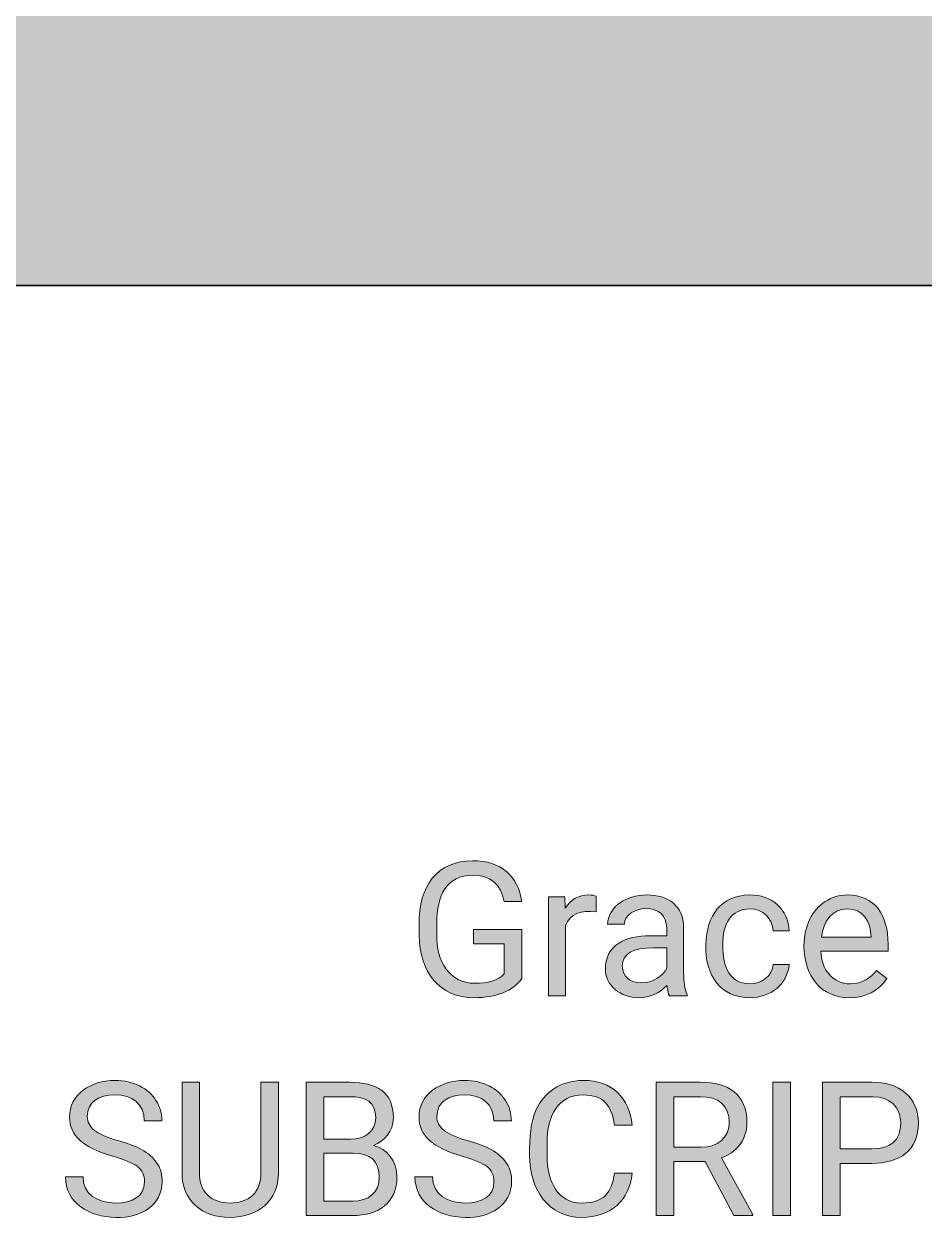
# Model space of a CAD drawing. Extents: x 3 to 1760, y 20 to 1040.
# Drawn here: x 1267.1 to 1341.8, y 667.6 to 766.7 of the extents above; entities that cross this region are included whole.
import ezdxf

# ---------------------------------------------------------------- set-up
doc = ezdxf.new("R2010")
doc.units = 0
doc.header["$MEASUREMENT"] = 0
doc.layers.add('Layer 1', color=7, linetype='Continuous', lineweight=0)

# ---------------------------------------------------------------- blocks, each defined once
blk = doc.blocks.new('Block_50')
at = {"layer": 'Layer 1', "true_color": 0x202124, "transparency": 33554687}
h = blk.add_hatch(color=250, dxfattribs=at)
h.dxf.hatch_style = 2
edge = h.paths.add_edge_path()
edge.add_spline(control_points=[(1304.532, 687.071), (1305.633, 687.071), (1306.453, 687.291), (1306.985, 687.868), (1306.985, 687.868), (1306.985, 690.352), (1306.985, 690.352), (1306.985, 690.352), (1304.425, 690.352), (1304.425, 690.352), (1304.425, 690.352), (1304.425, 691.537), (1304.425, 691.537), (1304.425, 691.537), (1308.436, 691.537), (1308.436, 691.537), (1308.436, 691.537), (1308.436, 687.481), (1308.436, 687.481), (1307.707, 686.417), (1306.309, 685.878), (1304.524, 685.878), (1301.532, 685.878), (1299.982, 687.997), (1299.914, 691.028), (1299.914, 691.028), (1299.914, 691.992), (1299.914, 691.992), (1299.876, 695.107), (1301.387, 697.233), (1304.357, 697.241), (1306.712, 697.249), (1308.147, 695.942), (1308.436, 693.846), (1308.436, 693.846), (1306.978, 693.846), (1306.978, 693.846), (1306.704, 695.312), (1305.831, 696.041), (1304.365, 696.041), (1302.2, 696.041), (1301.38, 694.37), (1301.38, 692.03), (1301.38, 692.03), (1301.38, 691.127), (1301.38, 691.127), (1301.342, 688.878), (1302.443, 687.071), (1304.532, 687.071)], knot_values=[0, 0, 0, 0, 1, 1, 1, 2, 2, 2, 3, 3, 3, 4, 4, 4, 5, 5, 5, 6, 6, 6, 7, 7, 7, 8, 8, 8, 9, 9, 9, 10, 10, 10, 11, 11, 11, 12, 12, 12, 13, 13, 13, 14, 14, 14, 15, 15, 15, 16, 16, 16, 16], degree=3, periodic=0)
edge.add_line((1304.532, 687.071), (1304.532, 687.071))
h = blk.add_hatch(color=250, dxfattribs=at)
h.dxf.hatch_style = 2
edge = h.paths.add_edge_path()
edge.add_spline(control_points=[(1314.619, 692.987), (1313.381, 693.193), (1312.431, 692.851), (1312.051, 691.863), (1312.051, 691.863), (1312.051, 686.03), (1312.051, 686.03), (1312.051, 686.03), (1310.646, 686.03), (1310.646, 686.03), (1310.646, 686.03), (1310.646, 694.248), (1310.646, 694.248), (1310.646, 694.248), (1312.013, 694.248), (1312.013, 694.248), (1312.013, 694.248), (1312.036, 693.299), (1312.036, 693.299), (1312.499, 694.036), (1313.153, 694.4), (1313.996, 694.4), (1314.269, 694.4), (1314.474, 694.362), (1314.619, 694.294), (1314.619, 694.294), (1314.619, 692.987), (1314.619, 692.987)], knot_values=[0, 0, 0, 0, 1, 1, 1, 2, 2, 2, 3, 3, 3, 4, 4, 4, 5, 5, 5, 6, 6, 6, 7, 7, 7, 8, 8, 8, 9, 9, 9, 9], degree=3, periodic=0)
edge.add_line((1314.619, 692.987), (1314.619, 692.987))
h = blk.add_hatch(color=250, dxfattribs=at)
h.dxf.hatch_style = 2
edge = h.paths.add_edge_path()
edge.add_spline(control_points=[(1318.804, 694.4), (1320.611, 694.431), (1321.865, 693.443), (1321.865, 691.734), (1321.865, 691.734), (1321.865, 687.952), (1321.865, 687.952), (1321.865, 687.2), (1321.963, 686.6), (1322.153, 686.151), (1322.153, 686.151), (1322.153, 686.03), (1322.153, 686.03), (1322.153, 686.03), (1320.68, 686.03), (1320.68, 686.03), (1320.596, 686.189), (1320.535, 686.478), (1320.482, 686.896), (1319.829, 686.22), (1319.047, 685.878), (1318.143, 685.878), (1316.631, 685.878), (1315.348, 686.865), (1315.371, 688.309), (1315.401, 690.215), (1316.996, 691.035), (1319.092, 691.013), (1319.092, 691.013), (1320.46, 691.013), (1320.46, 691.013), (1320.46, 691.013), (1320.46, 691.658), (1320.46, 691.658), (1320.452, 692.684), (1319.806, 693.268), (1318.72, 693.268), (1317.847, 693.268), (1316.958, 692.76), (1316.95, 691.97), (1316.95, 691.97), (1315.538, 691.97), (1315.538, 691.97), (1315.69, 693.527), (1317.102, 694.37), (1318.804, 694.4)], knot_values=[0, 0, 0, 0, 1, 1, 1, 2, 2, 2, 3, 3, 3, 4, 4, 4, 5, 5, 5, 6, 6, 6, 7, 7, 7, 8, 8, 8, 9, 9, 9, 10, 10, 10, 11, 11, 11, 12, 12, 12, 13, 13, 13, 14, 14, 14, 15, 15, 15, 15], degree=3, periodic=0)
edge = h.paths.add_edge_path()
edge.add_spline(control_points=[(1316.776, 688.506), (1316.776, 687.617), (1317.459, 687.101), (1318.348, 687.101), (1319.275, 687.101), (1320.163, 687.671), (1320.46, 688.331), (1320.46, 688.331), (1320.46, 690.018), (1320.46, 690.018), (1320.46, 690.018), (1319.358, 690.018), (1319.358, 690.018), (1317.634, 690.018), (1316.776, 689.516), (1316.776, 688.506)], knot_values=[0, 0, 0, 0, 1, 1, 1, 2, 2, 2, 3, 3, 3, 4, 4, 4, 5, 5, 5, 5], degree=3, periodic=0)
edge.add_line((1316.776, 688.506), (1316.776, 688.506))
h = blk.add_hatch(color=250, dxfattribs=at)
h.dxf.hatch_style = 2
edge = h.paths.add_edge_path()
edge.add_spline(control_points=[(1325.108, 690.245), (1325.108, 688.392), (1325.693, 687.055), (1327.364, 687.025), (1328.328, 687.01), (1329.255, 687.731), (1329.301, 688.62), (1329.301, 688.62), (1330.63, 688.62), (1330.63, 688.62), (1330.448, 686.995), (1329.118, 685.878), (1327.364, 685.878), (1324.964, 685.878), (1323.619, 687.716), (1323.703, 690.299), (1323.786, 692.722), (1324.948, 694.347), (1327.356, 694.4), (1329.156, 694.438), (1330.592, 693.147), (1330.63, 691.423), (1330.63, 691.423), (1329.301, 691.423), (1329.301, 691.423), (1329.247, 692.433), (1328.427, 693.261), (1327.356, 693.246), (1325.769, 693.215), (1325.108, 691.985), (1325.108, 690.245)], knot_values=[0, 0, 0, 0, 1, 1, 1, 2, 2, 2, 3, 3, 3, 4, 4, 4, 5, 5, 5, 6, 6, 6, 7, 7, 7, 8, 8, 8, 9, 9, 9, 10, 10, 10, 10], degree=3, periodic=0)
edge.add_line((1325.108, 690.245), (1325.108, 690.245))
h = blk.add_hatch(color=250, dxfattribs=at)
h.dxf.hatch_style = 2
edge = h.paths.add_edge_path()
edge.add_spline(control_points=[(1335.696, 687.025), (1336.767, 687.025), (1337.367, 687.519), (1337.861, 688.134), (1337.861, 688.134), (1338.719, 687.466), (1338.719, 687.466), (1338.028, 686.41), (1336.995, 685.878), (1335.62, 685.878), (1333.281, 685.87), (1331.853, 687.655), (1331.853, 690.17), (1331.853, 691.863), (1332.559, 693.185), (1333.622, 693.853), (1334.185, 694.218), (1334.792, 694.4), (1335.445, 694.4), (1337.724, 694.385), (1338.856, 692.744), (1338.825, 690.321), (1338.825, 690.321), (1338.825, 689.737), (1338.825, 689.737), (1338.825, 689.737), (1333.258, 689.737), (1333.258, 689.737), (1333.258, 688.24), (1334.238, 687.025), (1335.696, 687.025)], knot_values=[0, 0, 0, 0, 1, 1, 1, 2, 2, 2, 3, 3, 3, 4, 4, 4, 5, 5, 5, 6, 6, 6, 7, 7, 7, 8, 8, 8, 9, 9, 9, 10, 10, 10, 10], degree=3, periodic=0)
edge = h.paths.add_edge_path()
edge.add_spline(control_points=[(1337.42, 690.891), (1337.397, 692.258), (1336.752, 693.246), (1335.445, 693.246), (1334.154, 693.246), (1333.44, 692.182), (1333.303, 690.891), (1333.303, 690.891), (1337.42, 690.891), (1337.42, 690.891)], knot_values=[0, 0, 0, 0, 1, 1, 1, 2, 2, 2, 3, 3, 3, 3], degree=3, periodic=0)
edge.add_line((1337.42, 690.891), (1337.42, 690.891))
at = {"layer": 'Layer 1'}
for points, knots in [([(1304.532, 687.071), (1305.633, 687.071), (1306.453, 687.291), (1306.985, 687.868), (1306.985, 687.868), (1306.985, 690.352), (1306.985, 690.352), (1306.985, 690.352), (1304.425, 690.352), (1304.425, 690.352), (1304.425, 690.352), (1304.425, 691.537), (1304.425, 691.537), (1304.425, 691.537), (1308.436, 691.537), (1308.436, 691.537), (1308.436, 691.537), (1308.436, 687.481), (1308.436, 687.481), (1307.707, 686.417), (1306.309, 685.878), (1304.524, 685.878), (1301.532, 685.878), (1299.982, 687.997), (1299.914, 691.028), (1299.914, 691.028), (1299.914, 691.992), (1299.914, 691.992), (1299.876, 695.107), (1301.387, 697.233), (1304.357, 697.241), (1306.712, 697.249), (1308.147, 695.942), (1308.436, 693.846), (1308.436, 693.846), (1306.978, 693.846), (1306.978, 693.846), (1306.704, 695.312), (1305.831, 696.041), (1304.365, 696.041), (1302.2, 696.041), (1301.38, 694.37), (1301.38, 692.03), (1301.38, 692.03), (1301.38, 691.127), (1301.38, 691.127), (1301.342, 688.878), (1302.443, 687.071), (1304.532, 687.071)], [0, 0, 0, 0, 1, 1, 1, 2, 2, 2, 3, 3, 3, 4, 4, 4, 5, 5, 5, 6, 6, 6, 7, 7, 7, 8, 8, 8, 9, 9, 9, 10, 10, 10, 11, 11, 11, 12, 12, 12, 13, 13, 13, 14, 14, 14, 15, 15, 15, 16, 16, 16, 16]), ([(1314.619, 692.987), (1313.381, 693.193), (1312.431, 692.851), (1312.051, 691.863), (1312.051, 691.863), (1312.051, 686.03), (1312.051, 686.03), (1312.051, 686.03), (1310.646, 686.03), (1310.646, 686.03), (1310.646, 686.03), (1310.646, 694.248), (1310.646, 694.248), (1310.646, 694.248), (1312.013, 694.248), (1312.013, 694.248), (1312.013, 694.248), (1312.036, 693.299), (1312.036, 693.299), (1312.499, 694.036), (1313.153, 694.4), (1313.996, 694.4), (1314.269, 694.4), (1314.474, 694.362), (1314.619, 694.294), (1314.619, 694.294), (1314.619, 692.987), (1314.619, 692.987)], [0, 0, 0, 0, 1, 1, 1, 2, 2, 2, 3, 3, 3, 4, 4, 4, 5, 5, 5, 6, 6, 6, 7, 7, 7, 8, 8, 8, 9, 9, 9, 9]), ([(1318.804, 694.4), (1320.611, 694.431), (1321.865, 693.443), (1321.865, 691.734), (1321.865, 691.734), (1321.865, 687.952), (1321.865, 687.952), (1321.865, 687.2), (1321.963, 686.6), (1322.153, 686.151), (1322.153, 686.151), (1322.153, 686.03), (1322.153, 686.03), (1322.153, 686.03), (1320.68, 686.03), (1320.68, 686.03), (1320.596, 686.189), (1320.535, 686.478), (1320.482, 686.896), (1319.829, 686.22), (1319.047, 685.878), (1318.143, 685.878), (1316.631, 685.878), (1315.348, 686.865), (1315.371, 688.309), (1315.401, 690.215), (1316.996, 691.035), (1319.092, 691.013), (1319.092, 691.013), (1320.46, 691.013), (1320.46, 691.013), (1320.46, 691.013), (1320.46, 691.658), (1320.46, 691.658), (1320.452, 692.684), (1319.806, 693.268), (1318.72, 693.268), (1317.847, 693.268), (1316.958, 692.76), (1316.95, 691.97), (1316.95, 691.97), (1315.538, 691.97), (1315.538, 691.97), (1315.69, 693.527), (1317.102, 694.37), (1318.804, 694.4)], [0, 0, 0, 0, 1, 1, 1, 2, 2, 2, 3, 3, 3, 4, 4, 4, 5, 5, 5, 6, 6, 6, 7, 7, 7, 8, 8, 8, 9, 9, 9, 10, 10, 10, 11, 11, 11, 12, 12, 12, 13, 13, 13, 14, 14, 14, 15, 15, 15, 15]), ([(1325.108, 690.245), (1325.108, 688.392), (1325.693, 687.055), (1327.364, 687.025), (1328.328, 687.01), (1329.255, 687.731), (1329.301, 688.62), (1329.301, 688.62), (1330.63, 688.62), (1330.63, 688.62), (1330.448, 686.995), (1329.118, 685.878), (1327.364, 685.878), (1324.964, 685.878), (1323.619, 687.716), (1323.703, 690.299), (1323.786, 692.722), (1324.948, 694.347), (1327.356, 694.4), (1329.156, 694.438), (1330.592, 693.147), (1330.63, 691.423), (1330.63, 691.423), (1329.301, 691.423), (1329.301, 691.423), (1329.247, 692.433), (1328.427, 693.261), (1327.356, 693.246), (1325.769, 693.215), (1325.108, 691.985), (1325.108, 690.245)], [0, 0, 0, 0, 1, 1, 1, 2, 2, 2, 3, 3, 3, 4, 4, 4, 5, 5, 5, 6, 6, 6, 7, 7, 7, 8, 8, 8, 9, 9, 9, 10, 10, 10, 10]), ([(1335.696, 687.025), (1336.767, 687.025), (1337.367, 687.519), (1337.861, 688.134), (1337.861, 688.134), (1338.719, 687.466), (1338.719, 687.466), (1338.028, 686.41), (1336.995, 685.878), (1335.62, 685.878), (1333.281, 685.87), (1331.853, 687.655), (1331.853, 690.17), (1331.853, 691.863), (1332.559, 693.185), (1333.622, 693.853), (1334.185, 694.218), (1334.792, 694.4), (1335.445, 694.4), (1337.724, 694.385), (1338.856, 692.744), (1338.825, 690.321), (1338.825, 690.321), (1338.825, 689.737), (1338.825, 689.737), (1338.825, 689.737), (1333.258, 689.737), (1333.258, 689.737), (1333.258, 688.24), (1334.238, 687.025), (1335.696, 687.025)], [0, 0, 0, 0, 1, 1, 1, 2, 2, 2, 3, 3, 3, 4, 4, 4, 5, 5, 5, 6, 6, 6, 7, 7, 7, 8, 8, 8, 9, 9, 9, 10, 10, 10, 10]), ([(1337.42, 690.891), (1337.397, 692.258), (1336.752, 693.246), (1335.445, 693.246), (1334.154, 693.246), (1333.44, 692.182), (1333.303, 690.891), (1333.303, 690.891), (1337.42, 690.891), (1337.42, 690.891)], [0, 0, 0, 0, 1, 1, 1, 2, 2, 2, 3, 3, 3, 3]), ([(1316.776, 688.506), (1316.776, 687.617), (1317.459, 687.101), (1318.348, 687.101), (1319.275, 687.101), (1320.163, 687.671), (1320.46, 688.331), (1320.46, 688.331), (1320.46, 690.018), (1320.46, 690.018), (1320.46, 690.018), (1319.358, 690.018), (1319.358, 690.018), (1317.634, 690.018), (1316.776, 689.516), (1316.776, 688.506)], [0, 0, 0, 0, 1, 1, 1, 2, 2, 2, 3, 3, 3, 4, 4, 4, 5, 5, 5, 5])]:
    blk.add_open_spline(points, degree=3, knots=knots, dxfattribs=at)
blk = doc.blocks.new('Block_49')
at = {"layer": 'Layer 1'}
blk.add_blockref('Block_50', (0, 0), dxfattribs=at)
blk = doc.blocks.new('Block_56')
at = {"layer": 'Layer 1', "true_color": 0x202124, "transparency": 33554687}
h = blk.add_hatch(color=250, dxfattribs=at)
h.dxf.hatch_style = 2
edge = h.paths.add_edge_path()
edge.add_spline(control_points=[(1274.742, 668.841), (1276.102, 668.841), (1277.127, 669.373), (1277.127, 670.596), (1277.127, 671.135), (1276.937, 671.561), (1276.558, 671.857), (1276.178, 672.153), (1275.487, 672.442), (1274.492, 672.73), (1273.238, 673.087), (1272.327, 673.535), (1271.757, 674.059), (1271.188, 674.584), (1270.907, 675.229), (1270.907, 675.996), (1270.907, 677.857), (1272.661, 679.012), (1274.666, 679.012), (1276.231, 679.012), (1277.469, 678.336), (1278.077, 677.356), (1278.403, 676.839), (1278.57, 676.277), (1278.57, 675.662), (1278.57, 675.662), (1277.104, 675.662), (1277.104, 675.662), (1277.104, 677.06), (1276.125, 677.812), (1274.666, 677.812), (1273.36, 677.812), (1272.395, 677.234), (1272.38, 676.019), (1272.38, 675.571), (1272.578, 675.191), (1272.957, 674.88), (1273.337, 674.568), (1273.983, 674.287), (1274.902, 674.021), (1276.459, 673.573), (1277.522, 673.14), (1278.213, 672.077), (1278.479, 671.674), (1278.593, 671.173), (1278.593, 670.611), (1278.578, 668.667), (1276.839, 667.588), (1274.742, 667.649), (1272.479, 667.71), (1270.633, 668.781), (1270.557, 671.006), (1270.557, 671.006), (1272.023, 671.006), (1272.023, 671.006), (1272.023, 669.586), (1273.238, 668.841), (1274.742, 668.841)], knot_values=[0, 0, 0, 0, 1, 1, 1, 2, 2, 2, 3, 3, 3, 4, 4, 4, 5, 5, 5, 6, 6, 6, 7, 7, 7, 8, 8, 8, 9, 9, 9, 10, 10, 10, 11, 11, 11, 12, 12, 12, 13, 13, 13, 14, 14, 14, 15, 15, 15, 16, 16, 16, 17, 17, 17, 18, 18, 18, 19, 19, 19, 19], degree=3, periodic=0)
edge.add_line((1274.742, 668.841), (1274.742, 668.841))
h = blk.add_hatch(color=250, dxfattribs=at)
h.dxf.hatch_style = 2
edge = h.paths.add_edge_path()
edge.add_spline(control_points=[(1284.229, 668.841), (1285.854, 668.841), (1286.789, 669.76), (1286.781, 671.363), (1286.781, 671.363), (1286.781, 678.86), (1286.781, 678.86), (1286.781, 678.86), (1288.247, 678.86), (1288.247, 678.86), (1288.247, 678.86), (1288.247, 671.34), (1288.247, 671.34), (1288.224, 669.062), (1286.591, 667.649), (1284.229, 667.649), (1281.882, 667.649), (1280.234, 669.024), (1280.241, 671.325), (1280.241, 671.325), (1280.241, 678.86), (1280.241, 678.86), (1280.241, 678.86), (1281.685, 678.86), (1281.685, 678.86), (1281.685, 678.86), (1281.685, 671.371), (1281.685, 671.371), (1281.677, 669.776), (1282.619, 668.841), (1284.229, 668.841)], knot_values=[0, 0, 0, 0, 1, 1, 1, 2, 2, 2, 3, 3, 3, 4, 4, 4, 5, 5, 5, 6, 6, 6, 7, 7, 7, 8, 8, 8, 9, 9, 9, 10, 10, 10, 10], degree=3, periodic=0)
edge.add_line((1284.229, 668.841), (1284.229, 668.841))
h = blk.add_hatch(color=250, dxfattribs=at)
h.dxf.hatch_style = 2
edge = h.paths.add_edge_path()
edge.add_spline(control_points=[(1294.415, 668.993), (1295.713, 668.978), (1296.61, 669.715), (1296.61, 670.976), (1296.61, 672.305), (1295.888, 672.973), (1294.437, 672.973), (1294.437, 672.973), (1292.007, 672.973), (1292.007, 672.973), (1292.007, 672.973), (1292.007, 668.993), (1292.007, 668.993), (1292.007, 668.993), (1294.415, 668.993), (1294.415, 668.993)], knot_values=[0, 0, 0, 0, 1, 1, 1, 2, 2, 2, 3, 3, 3, 4, 4, 4, 5, 5, 5, 5], degree=3, periodic=0)
edge = h.paths.add_edge_path()
edge.add_spline(control_points=[(1298.076, 670.991), (1298.068, 668.902), (1296.579, 667.801), (1294.384, 667.801), (1294.384, 667.801), (1290.548, 667.801), (1290.548, 667.801), (1290.548, 667.801), (1290.548, 678.86), (1290.548, 678.86), (1290.548, 678.86), (1294.164, 678.86), (1294.164, 678.86), (1296.397, 678.867), (1297.779, 678.009), (1297.779, 675.913), (1297.779, 674.751), (1297.027, 673.991), (1296.139, 673.619), (1297.248, 673.33), (1298.076, 672.35), (1298.076, 670.991)], knot_values=[0, 0, 0, 0, 1, 1, 1, 2, 2, 2, 3, 3, 3, 4, 4, 4, 5, 5, 5, 6, 6, 6, 7, 7, 7, 7], degree=3, periodic=0)
edge = h.paths.add_edge_path()
edge.add_spline(control_points=[(1296.313, 675.92), (1296.298, 677.227), (1295.523, 677.66), (1294.164, 677.66), (1294.164, 677.66), (1292.007, 677.66), (1292.007, 677.66), (1292.007, 677.66), (1292.007, 674.143), (1292.007, 674.143), (1292.007, 674.143), (1294.209, 674.143), (1294.209, 674.143), (1295.402, 674.12), (1296.321, 674.781), (1296.313, 675.92)], knot_values=[0, 0, 0, 0, 1, 1, 1, 2, 2, 2, 3, 3, 3, 4, 4, 4, 5, 5, 5, 5], degree=3, periodic=0)
edge.add_line((1296.313, 675.92), (1296.313, 675.92))
h = blk.add_hatch(color=250, dxfattribs=at)
h.dxf.hatch_style = 2
edge = h.paths.add_edge_path()
edge.add_spline(control_points=[(1303.742, 668.841), (1305.101, 668.841), (1306.127, 669.373), (1306.127, 670.596), (1306.127, 671.135), (1305.937, 671.561), (1305.557, 671.857), (1305.177, 672.153), (1304.486, 672.442), (1303.491, 672.73), (1302.238, 673.087), (1301.326, 673.535), (1300.757, 674.059), (1300.187, 674.584), (1299.906, 675.229), (1299.906, 675.996), (1299.906, 677.857), (1301.661, 679.012), (1303.666, 679.012), (1305.231, 679.012), (1306.469, 678.336), (1307.076, 677.356), (1307.403, 676.839), (1307.57, 676.277), (1307.57, 675.662), (1307.57, 675.662), (1306.104, 675.662), (1306.104, 675.662), (1306.104, 677.06), (1305.124, 677.812), (1303.666, 677.812), (1302.359, 677.812), (1301.395, 677.234), (1301.38, 676.019), (1301.38, 675.571), (1301.577, 675.191), (1301.957, 674.88), (1302.337, 674.568), (1302.982, 674.287), (1303.901, 674.021), (1305.458, 673.573), (1306.522, 673.14), (1307.213, 672.077), (1307.479, 671.674), (1307.593, 671.173), (1307.593, 670.611), (1307.578, 668.667), (1305.838, 667.588), (1303.742, 667.649), (1301.478, 667.71), (1299.633, 668.781), (1299.557, 671.006), (1299.557, 671.006), (1301.023, 671.006), (1301.023, 671.006), (1301.023, 669.586), (1302.238, 668.841), (1303.742, 668.841)], knot_values=[0, 0, 0, 0, 1, 1, 1, 2, 2, 2, 3, 3, 3, 4, 4, 4, 5, 5, 5, 6, 6, 6, 7, 7, 7, 8, 8, 8, 9, 9, 9, 10, 10, 10, 11, 11, 11, 12, 12, 12, 13, 13, 13, 14, 14, 14, 15, 15, 15, 16, 16, 16, 17, 17, 17, 18, 18, 18, 19, 19, 19, 19], degree=3, periodic=0)
edge.add_line((1303.742, 668.841), (1303.742, 668.841))
h = blk.add_hatch(color=250, dxfattribs=at)
h.dxf.hatch_style = 2
edge = h.paths.add_edge_path()
edge.add_spline(control_points=[(1313.403, 668.841), (1315.211, 668.841), (1315.857, 669.616), (1316.13, 671.31), (1316.13, 671.31), (1317.596, 671.31), (1317.596, 671.31), (1317.353, 669.054), (1315.864, 667.649), (1313.403, 667.649), (1310.661, 667.649), (1309.081, 669.92), (1309.081, 672.814), (1309.081, 674.31), (1309.142, 675.548), (1309.636, 676.589), (1310.304, 678.002), (1311.588, 678.997), (1313.532, 679.012), (1315.933, 679.027), (1317.398, 677.531), (1317.596, 675.305), (1317.596, 675.305), (1316.13, 675.305), (1316.13, 675.305), (1315.895, 676.915), (1315.234, 677.812), (1313.532, 677.812), (1311.466, 677.812), (1310.517, 676.11), (1310.547, 673.839), (1310.547, 673.839), (1310.547, 672.768), (1310.547, 672.768), (1310.525, 670.626), (1311.421, 668.841), (1313.403, 668.841)], knot_values=[0, 0, 0, 0, 1, 1, 1, 2, 2, 2, 3, 3, 3, 4, 4, 4, 5, 5, 5, 6, 6, 6, 7, 7, 7, 8, 8, 8, 9, 9, 9, 10, 10, 10, 11, 11, 11, 12, 12, 12, 12], degree=3, periodic=0)
edge.add_line((1313.403, 668.841), (1313.403, 668.841))
h = blk.add_hatch(color=250, dxfattribs=at)
h.dxf.hatch_style = 2
edge = h.paths.add_edge_path()
edge.add_spline(control_points=[(1327.121, 675.533), (1327.121, 674.006), (1326.194, 673.026), (1325.009, 672.586), (1325.009, 672.586), (1327.607, 667.892), (1327.607, 667.892), (1327.607, 667.892), (1327.607, 667.801), (1327.607, 667.801), (1327.607, 667.801), (1326.042, 667.801), (1326.042, 667.801), (1326.042, 667.801), (1323.642, 672.275), (1323.642, 672.275), (1323.642, 672.275), (1321.044, 672.275), (1321.044, 672.275), (1321.044, 672.275), (1321.044, 667.801), (1321.044, 667.801), (1321.044, 667.801), (1319.578, 667.801), (1319.578, 667.801), (1319.578, 667.801), (1319.578, 678.86), (1319.578, 678.86), (1319.578, 678.86), (1323.239, 678.86), (1323.239, 678.86), (1325.594, 678.875), (1327.121, 677.804), (1327.121, 675.533)], knot_values=[0, 0, 0, 0, 1, 1, 1, 2, 2, 2, 3, 3, 3, 4, 4, 4, 5, 5, 5, 6, 6, 6, 7, 7, 7, 8, 8, 8, 9, 9, 9, 10, 10, 10, 11, 11, 11, 11], degree=3, periodic=0)
edge = h.paths.add_edge_path()
edge.add_spline(control_points=[(1325.655, 675.533), (1325.655, 676.953), (1324.743, 677.66), (1323.277, 677.66), (1323.277, 677.66), (1321.044, 677.66), (1321.044, 677.66), (1321.044, 677.66), (1321.044, 673.467), (1321.044, 673.467), (1321.044, 673.467), (1323.285, 673.467), (1323.285, 673.467), (1324.645, 673.444), (1325.662, 674.234), (1325.655, 675.533)], knot_values=[0, 0, 0, 0, 1, 1, 1, 2, 2, 2, 3, 3, 3, 4, 4, 4, 5, 5, 5, 5], degree=3, periodic=0)
edge.add_line((1325.655, 675.533), (1325.655, 675.533))
h = blk.add_hatch(color=250, dxfattribs=at)
h.dxf.hatch_style = 2
edge = h.paths.add_edge_path()
edge.add_spline(control_points=[(1330.729, 667.801), (1330.729, 667.801), (1329.27, 667.801), (1329.27, 667.801), (1329.27, 667.801), (1329.27, 678.86), (1329.27, 678.86), (1329.27, 678.86), (1330.729, 678.86), (1330.729, 678.86), (1330.729, 678.86), (1330.729, 667.801), (1330.729, 667.801)], knot_values=[0, 0, 0, 0, 1, 1, 1, 2, 2, 2, 3, 3, 3, 4, 4, 4, 4], degree=3, periodic=0)
edge.add_line((1330.729, 667.801), (1330.729, 667.801))
h = blk.add_hatch(color=250, dxfattribs=at)
h.dxf.hatch_style = 2
edge = h.paths.add_edge_path()
edge.add_spline(control_points=[(1341.347, 675.48), (1341.339, 673.224), (1339.813, 672.13), (1337.458, 672.13), (1337.458, 672.13), (1334.853, 672.13), (1334.853, 672.13), (1334.853, 672.13), (1334.853, 667.801), (1334.853, 667.801), (1334.853, 667.801), (1333.395, 667.801), (1333.395, 667.801), (1333.395, 667.801), (1333.395, 678.86), (1333.395, 678.86), (1333.395, 678.86), (1337.473, 678.86), (1337.473, 678.86), (1339.729, 678.905), (1341.347, 677.614), (1341.347, 675.48)], knot_values=[0, 0, 0, 0, 1, 1, 1, 2, 2, 2, 3, 3, 3, 4, 4, 4, 5, 5, 5, 6, 6, 6, 7, 7, 7, 7], degree=3, periodic=0)
edge = h.paths.add_edge_path()
edge.add_spline(control_points=[(1339.889, 675.465), (1339.896, 676.817), (1338.932, 677.652), (1337.557, 677.66), (1337.557, 677.66), (1334.853, 677.66), (1334.853, 677.66), (1334.853, 677.66), (1334.853, 673.323), (1334.853, 673.323), (1334.853, 673.323), (1337.473, 673.323), (1337.473, 673.323), (1338.962, 673.315), (1339.889, 674.021), (1339.889, 675.465)], knot_values=[0, 0, 0, 0, 1, 1, 1, 2, 2, 2, 3, 3, 3, 4, 4, 4, 5, 5, 5, 5], degree=3, periodic=0)
edge.add_line((1339.889, 675.465), (1339.889, 675.465))
at = {"layer": 'Layer 1'}
for points, knots in [([(1274.742, 668.841), (1276.102, 668.841), (1277.127, 669.373), (1277.127, 670.596), (1277.127, 671.135), (1276.937, 671.561), (1276.558, 671.857), (1276.178, 672.153), (1275.487, 672.442), (1274.492, 672.73), (1273.238, 673.087), (1272.327, 673.535), (1271.757, 674.059), (1271.188, 674.584), (1270.907, 675.229), (1270.907, 675.996), (1270.907, 677.857), (1272.661, 679.012), (1274.666, 679.012), (1276.231, 679.012), (1277.469, 678.336), (1278.077, 677.356), (1278.403, 676.839), (1278.57, 676.277), (1278.57, 675.662), (1278.57, 675.662), (1277.104, 675.662), (1277.104, 675.662), (1277.104, 677.06), (1276.125, 677.812), (1274.666, 677.812), (1273.36, 677.812), (1272.395, 677.234), (1272.38, 676.019), (1272.38, 675.571), (1272.578, 675.191), (1272.957, 674.88), (1273.337, 674.568), (1273.983, 674.287), (1274.902, 674.021), (1276.459, 673.573), (1277.522, 673.14), (1278.213, 672.077), (1278.479, 671.674), (1278.593, 671.173), (1278.593, 670.611), (1278.578, 668.667), (1276.839, 667.588), (1274.742, 667.649), (1272.479, 667.71), (1270.633, 668.781), (1270.557, 671.006), (1270.557, 671.006), (1272.023, 671.006), (1272.023, 671.006), (1272.023, 669.586), (1273.238, 668.841), (1274.742, 668.841)], [0, 0, 0, 0, 1, 1, 1, 2, 2, 2, 3, 3, 3, 4, 4, 4, 5, 5, 5, 6, 6, 6, 7, 7, 7, 8, 8, 8, 9, 9, 9, 10, 10, 10, 11, 11, 11, 12, 12, 12, 13, 13, 13, 14, 14, 14, 15, 15, 15, 16, 16, 16, 17, 17, 17, 18, 18, 18, 19, 19, 19, 19]), ([(1284.229, 668.841), (1285.854, 668.841), (1286.789, 669.76), (1286.781, 671.363), (1286.781, 671.363), (1286.781, 678.86), (1286.781, 678.86), (1286.781, 678.86), (1288.247, 678.86), (1288.247, 678.86), (1288.247, 678.86), (1288.247, 671.34), (1288.247, 671.34), (1288.224, 669.062), (1286.591, 667.649), (1284.229, 667.649), (1281.882, 667.649), (1280.234, 669.024), (1280.241, 671.325), (1280.241, 671.325), (1280.241, 678.86), (1280.241, 678.86), (1280.241, 678.86), (1281.685, 678.86), (1281.685, 678.86), (1281.685, 678.86), (1281.685, 671.371), (1281.685, 671.371), (1281.677, 669.776), (1282.619, 668.841), (1284.229, 668.841)], [0, 0, 0, 0, 1, 1, 1, 2, 2, 2, 3, 3, 3, 4, 4, 4, 5, 5, 5, 6, 6, 6, 7, 7, 7, 8, 8, 8, 9, 9, 9, 10, 10, 10, 10]), ([(1298.076, 670.991), (1298.068, 668.902), (1296.579, 667.801), (1294.384, 667.801), (1294.384, 667.801), (1290.548, 667.801), (1290.548, 667.801), (1290.548, 667.801), (1290.548, 678.86), (1290.548, 678.86), (1290.548, 678.86), (1294.164, 678.86), (1294.164, 678.86), (1296.397, 678.867), (1297.779, 678.009), (1297.779, 675.913), (1297.779, 674.751), (1297.027, 673.991), (1296.139, 673.619), (1297.248, 673.33), (1298.076, 672.35), (1298.076, 670.991)], [0, 0, 0, 0, 1, 1, 1, 2, 2, 2, 3, 3, 3, 4, 4, 4, 5, 5, 5, 6, 6, 6, 7, 7, 7, 7]), ([(1303.742, 668.841), (1305.101, 668.841), (1306.127, 669.373), (1306.127, 670.596), (1306.127, 671.135), (1305.937, 671.561), (1305.557, 671.857), (1305.177, 672.153), (1304.486, 672.442), (1303.491, 672.73), (1302.238, 673.087), (1301.326, 673.535), (1300.757, 674.059), (1300.187, 674.584), (1299.906, 675.229), (1299.906, 675.996), (1299.906, 677.857), (1301.661, 679.012), (1303.666, 679.012), (1305.231, 679.012), (1306.469, 678.336), (1307.076, 677.356), (1307.403, 676.839), (1307.57, 676.277), (1307.57, 675.662), (1307.57, 675.662), (1306.104, 675.662), (1306.104, 675.662), (1306.104, 677.06), (1305.124, 677.812), (1303.666, 677.812), (1302.359, 677.812), (1301.395, 677.234), (1301.38, 676.019), (1301.38, 675.571), (1301.577, 675.191), (1301.957, 674.88), (1302.337, 674.568), (1302.982, 674.287), (1303.901, 674.021), (1305.458, 673.573), (1306.522, 673.14), (1307.213, 672.077), (1307.479, 671.674), (1307.593, 671.173), (1307.593, 670.611), (1307.578, 668.667), (1305.838, 667.588), (1303.742, 667.649), (1301.478, 667.71), (1299.633, 668.781), (1299.557, 671.006), (1299.557, 671.006), (1301.023, 671.006), (1301.023, 671.006), (1301.023, 669.586), (1302.238, 668.841), (1303.742, 668.841)], [0, 0, 0, 0, 1, 1, 1, 2, 2, 2, 3, 3, 3, 4, 4, 4, 5, 5, 5, 6, 6, 6, 7, 7, 7, 8, 8, 8, 9, 9, 9, 10, 10, 10, 11, 11, 11, 12, 12, 12, 13, 13, 13, 14, 14, 14, 15, 15, 15, 16, 16, 16, 17, 17, 17, 18, 18, 18, 19, 19, 19, 19]), ([(1313.403, 668.841), (1315.211, 668.841), (1315.857, 669.616), (1316.13, 671.31), (1316.13, 671.31), (1317.596, 671.31), (1317.596, 671.31), (1317.353, 669.054), (1315.864, 667.649), (1313.403, 667.649), (1310.661, 667.649), (1309.081, 669.92), (1309.081, 672.814), (1309.081, 674.31), (1309.142, 675.548), (1309.636, 676.589), (1310.304, 678.002), (1311.588, 678.997), (1313.532, 679.012), (1315.933, 679.027), (1317.398, 677.531), (1317.596, 675.305), (1317.596, 675.305), (1316.13, 675.305), (1316.13, 675.305), (1315.895, 676.915), (1315.234, 677.812), (1313.532, 677.812), (1311.466, 677.812), (1310.517, 676.11), (1310.547, 673.839), (1310.547, 673.839), (1310.547, 672.768), (1310.547, 672.768), (1310.525, 670.626), (1311.421, 668.841), (1313.403, 668.841)], [0, 0, 0, 0, 1, 1, 1, 2, 2, 2, 3, 3, 3, 4, 4, 4, 5, 5, 5, 6, 6, 6, 7, 7, 7, 8, 8, 8, 9, 9, 9, 10, 10, 10, 11, 11, 11, 12, 12, 12, 12]), ([(1327.121, 675.533), (1327.121, 674.006), (1326.194, 673.026), (1325.009, 672.586), (1325.009, 672.586), (1327.607, 667.892), (1327.607, 667.892), (1327.607, 667.892), (1327.607, 667.801), (1327.607, 667.801), (1327.607, 667.801), (1326.042, 667.801), (1326.042, 667.801), (1326.042, 667.801), (1323.642, 672.275), (1323.642, 672.275), (1323.642, 672.275), (1321.044, 672.275), (1321.044, 672.275), (1321.044, 672.275), (1321.044, 667.801), (1321.044, 667.801), (1321.044, 667.801), (1319.578, 667.801), (1319.578, 667.801), (1319.578, 667.801), (1319.578, 678.86), (1319.578, 678.86), (1319.578, 678.86), (1323.239, 678.86), (1323.239, 678.86), (1325.594, 678.875), (1327.121, 677.804), (1327.121, 675.533)], [0, 0, 0, 0, 1, 1, 1, 2, 2, 2, 3, 3, 3, 4, 4, 4, 5, 5, 5, 6, 6, 6, 7, 7, 7, 8, 8, 8, 9, 9, 9, 10, 10, 10, 11, 11, 11, 11]), ([(1330.729, 667.801), (1330.729, 667.801), (1329.27, 667.801), (1329.27, 667.801), (1329.27, 667.801), (1329.27, 678.86), (1329.27, 678.86), (1329.27, 678.86), (1330.729, 678.86), (1330.729, 678.86), (1330.729, 678.86), (1330.729, 667.801), (1330.729, 667.801)], [0, 0, 0, 0, 1, 1, 1, 2, 2, 2, 3, 3, 3, 4, 4, 4, 4]), ([(1341.347, 675.48), (1341.339, 673.224), (1339.813, 672.13), (1337.458, 672.13), (1337.458, 672.13), (1334.853, 672.13), (1334.853, 672.13), (1334.853, 672.13), (1334.853, 667.801), (1334.853, 667.801), (1334.853, 667.801), (1333.395, 667.801), (1333.395, 667.801), (1333.395, 667.801), (1333.395, 678.86), (1333.395, 678.86), (1333.395, 678.86), (1337.473, 678.86), (1337.473, 678.86), (1339.729, 678.905), (1341.347, 677.614), (1341.347, 675.48)], [0, 0, 0, 0, 1, 1, 1, 2, 2, 2, 3, 3, 3, 4, 4, 4, 5, 5, 5, 6, 6, 6, 7, 7, 7, 7]), ([(1296.313, 675.92), (1296.298, 677.227), (1295.523, 677.66), (1294.164, 677.66), (1294.164, 677.66), (1292.007, 677.66), (1292.007, 677.66), (1292.007, 677.66), (1292.007, 674.143), (1292.007, 674.143), (1292.007, 674.143), (1294.209, 674.143), (1294.209, 674.143), (1295.402, 674.12), (1296.321, 674.781), (1296.313, 675.92)], [0, 0, 0, 0, 1, 1, 1, 2, 2, 2, 3, 3, 3, 4, 4, 4, 5, 5, 5, 5]), ([(1325.655, 675.533), (1325.655, 676.953), (1324.743, 677.66), (1323.277, 677.66), (1323.277, 677.66), (1321.044, 677.66), (1321.044, 677.66), (1321.044, 677.66), (1321.044, 673.467), (1321.044, 673.467), (1321.044, 673.467), (1323.285, 673.467), (1323.285, 673.467), (1324.645, 673.444), (1325.662, 674.234), (1325.655, 675.533)], [0, 0, 0, 0, 1, 1, 1, 2, 2, 2, 3, 3, 3, 4, 4, 4, 5, 5, 5, 5]), ([(1339.889, 675.465), (1339.896, 676.817), (1338.932, 677.652), (1337.557, 677.66), (1337.557, 677.66), (1334.853, 677.66), (1334.853, 677.66), (1334.853, 677.66), (1334.853, 673.323), (1334.853, 673.323), (1334.853, 673.323), (1337.473, 673.323), (1337.473, 673.323), (1338.962, 673.315), (1339.889, 674.021), (1339.889, 675.465)], [0, 0, 0, 0, 1, 1, 1, 2, 2, 2, 3, 3, 3, 4, 4, 4, 5, 5, 5, 5]), ([(1294.415, 668.993), (1295.713, 668.978), (1296.61, 669.715), (1296.61, 670.976), (1296.61, 672.305), (1295.888, 672.973), (1294.437, 672.973), (1294.437, 672.973), (1292.007, 672.973), (1292.007, 672.973), (1292.007, 672.973), (1292.007, 668.993), (1292.007, 668.993), (1292.007, 668.993), (1294.415, 668.993), (1294.415, 668.993)], [0, 0, 0, 0, 1, 1, 1, 2, 2, 2, 3, 3, 3, 4, 4, 4, 5, 5, 5, 5])]:
    blk.add_open_spline(points, degree=3, knots=knots, dxfattribs=at)
blk = doc.blocks.new('Block_55')
at = {"layer": 'Layer 1'}
blk.add_blockref('Block_56', (0, 0), dxfattribs=at)
blk = doc.blocks.new('Block_0')
at = {"layer": 'Layer 1', "true_color": 0x75b2ff, "transparency": 33554687}
h = blk.add_hatch(color=151, dxfattribs=at)
h.dxf.hatch_style = 2
edge = h.paths.add_edge_path()
edge.add_spline(control_points=[(1224.075, 824.96), (1215.235, 824.96), (1208.075, 817.8), (1208.075, 808.96), (1208.075, 808.96), (1208.075, 760.96), (1208.075, 760.96), (1208.075, 752.13), (1215.235, 744.96), (1224.075, 744.96), (1224.075, 744.96), (1602.015, 744.96), (1602.015, 744.96), (1610.855, 744.96), (1618.015, 752.13), (1618.015, 760.96), (1618.015, 760.96), (1618.015, 808.96), (1618.015, 808.96), (1618.015, 817.8), (1610.855, 824.96), (1602.015, 824.96), (1602.015, 824.96), (1224.075, 824.96), (1224.075, 824.96)], knot_values=[0, 0, 0, 0, 1, 1, 1, 2, 2, 2, 3, 3, 3, 4, 4, 4, 5, 5, 5, 6, 6, 6, 7, 7, 7, 8, 8, 8, 8], degree=3, periodic=0)
at = {"layer": 'Layer 1', "color": 18, "lineweight": 35, "true_color": 0x000000}
blk.add_open_spline([(1224.075, 824.96), (1215.235, 824.96), (1208.075, 817.8), (1208.075, 808.96), (1208.075, 808.96), (1208.075, 760.96), (1208.075, 760.96), (1208.075, 752.13), (1215.235, 744.96), (1224.075, 744.96), (1224.075, 744.96), (1602.015, 744.96), (1602.015, 744.96), (1610.855, 744.96), (1618.015, 752.13), (1618.015, 760.96), (1618.015, 760.96), (1618.015, 808.96), (1618.015, 808.96), (1618.015, 817.8), (1610.855, 824.96), (1602.015, 824.96), (1602.015, 824.96), (1224.075, 824.96), (1224.075, 824.96)], degree=3, knots=[0, 0, 0, 0, 1, 1, 1, 2, 2, 2, 3, 3, 3, 4, 4, 4, 5, 5, 5, 6, 6, 6, 7, 7, 7, 8, 8, 8, 8], dxfattribs=at)
at = {"layer": 'Layer 1'}
for name in ['Block_49', 'Block_55']:
    blk.add_blockref(name, (0, 0), dxfattribs=at)

msp = doc.modelspace()

# ---------------------------------------------------------------- block references
at = {"layer": 'Layer 1'}
msp.add_blockref('Block_0', (0, 0), dxfattribs=at)

doc.saveas('drawing.dxf')
